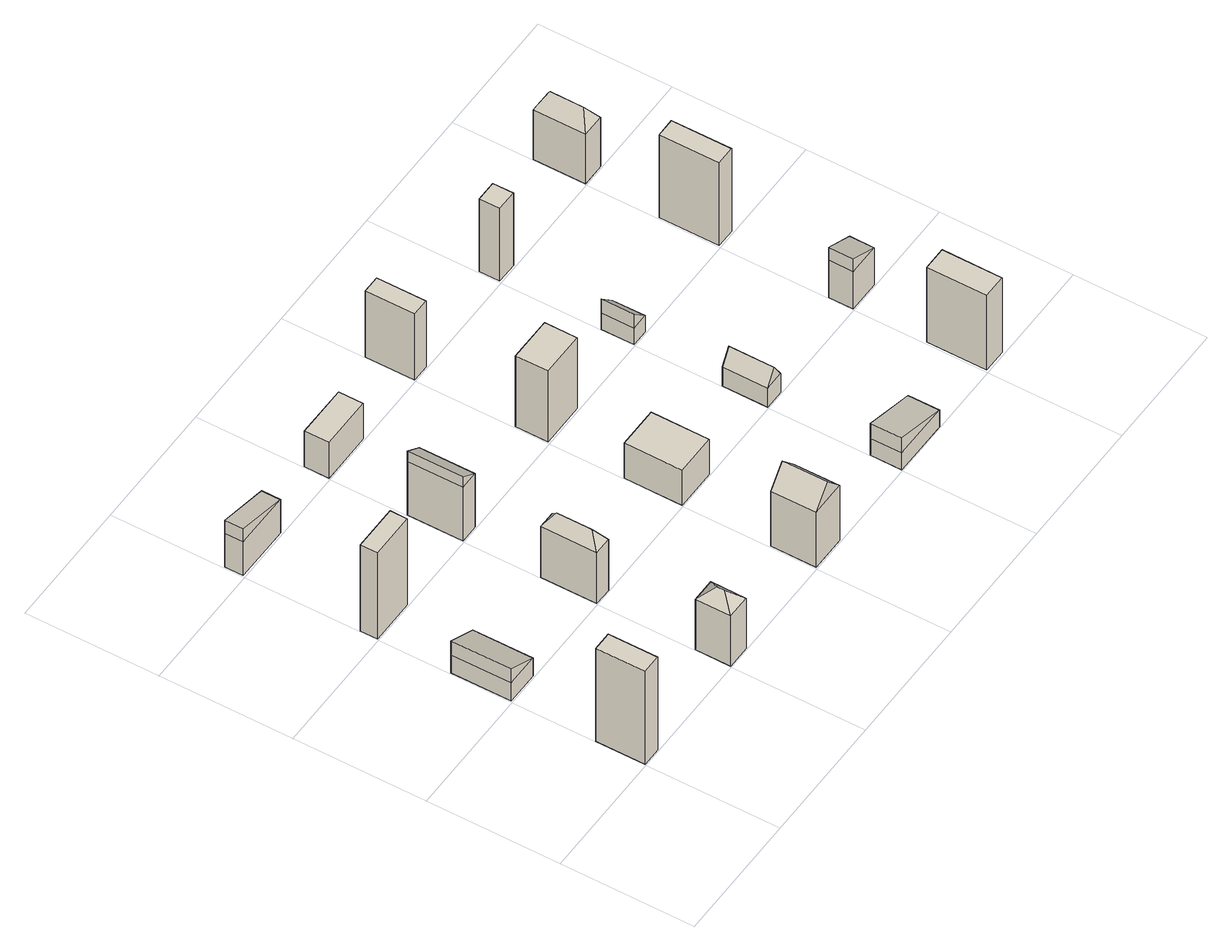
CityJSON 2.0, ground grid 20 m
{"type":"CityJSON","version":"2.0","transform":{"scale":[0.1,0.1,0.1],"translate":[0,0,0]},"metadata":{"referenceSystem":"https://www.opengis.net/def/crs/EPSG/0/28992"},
"CityObjects":{
"building1":{"type":"Building","attributes":{"roofType":"Flat","yearOfConstruction":1969,"function":"Residential","storeysAboveGround":5},"geometry":[{"type":"Solid","lod":"2","boundaries":[[[[0,1,2,3]],[[4,0,3,5]],[[3,2,6,5]],[[4,7,1,0]],[[5,6,7,4]],[[2,1,7,6]]]]}]},
"building2":{"type":"Building","attributes":{"roofType":"Shed","yearOfConstruction":1976,"function":"Residential","storeysAboveGround":1},"geometry":[{"type":"MultiSurface","lod":"2","boundaries":[[[8,9,10,11]],[[12,8,11,13]],[[11,10,14,13]],[[12,15,9,8]],[[13,14,15,12]],[[15,9,10,14]],[[10,9,16,17]],[[10,17,14]],[[15,16,9]],[[17,16,15,14]]]}]},
"building3":{"type":"Building","attributes":{"roofType":"Flat","yearOfConstruction":1965,"function":"Residential","storeysAboveGround":5},"geometry":[{"type":"Solid","lod":"2","boundaries":[[[[18,19,20,21]],[[22,18,21,23]],[[21,20,24,23]],[[22,25,19,18]],[[23,24,25,22]],[[20,19,25,24]]]]}]},
"building4":{"type":"Building","attributes":{"roofType":"Hipped","yearOfConstruction":1967,"function":"Residential","storeysAboveGround":3},"geometry":[{"type":"Solid","lod":"2","boundaries":[[[[26,27,28,29]],[[30,26,29,31]],[[29,28,32,31]],[[30,33,27,26]],[[31,32,33,30]],[[28,34,32]],[[27,35,34,28]],[[33,35,27]],[[32,34,35,33]]]]}]},
"building5":{"type":"Building","attributes":{"roofType":"Shed","yearOfConstruction":1990,"function":"Residential","storeysAboveGround":2},"geometry":[{"type":"MultiSurface","lod":"2","boundaries":[[[36,37,38,39]],[[40,36,39,41]],[[39,38,42,41]],[[40,43,37,36]],[[41,42,43,40]],[[43,37,38,42]],[[38,37,44,45]],[[38,45,42]],[[43,44,37]],[[45,44,43,42]]]}]},
"building6":{"type":"Building","attributes":{"roofType":"Hipped","yearOfConstruction":1959,"function":"Industrial","storeysAboveGround":3},"geometry":[{"type":"Solid","lod":"2","boundaries":[[[[46,47,48,49]],[[50,46,49,51]],[[49,48,52,51]],[[50,53,47,46]],[[51,52,53,50]],[[48,54,52]],[[47,55,54,48]],[[53,55,47]],[[52,54,55,53]]]]}]},
"building7":{"type":"Building","attributes":{"roofType":"Shed","yearOfConstruction":1948,"function":"Residential","storeysAboveGround":3},"geometry":[{"type":"MultiSurface","lod":"2","boundaries":[[[56,57,58,59]],[[60,56,59,61]],[[59,58,62,61]],[[60,63,57,56]],[[61,62,63,60]],[[63,57,58,62]],[[58,57,64,65]],[[58,65,62]],[[63,64,57]],[[65,64,63,62]]]}]},
"building8":{"type":"Building","attributes":{"roofType":"Flat","yearOfConstruction":2009,"function":"Residential","storeysAboveGround":2},"geometry":[{"type":"Solid","lod":"2","boundaries":[[[[66,67,68,69]],[[70,66,69,71]],[[69,68,72,71]],[[70,73,67,66]],[[71,72,73,70]],[[68,67,73,72]]]]}]},
"building9":{"type":"Building","attributes":{"roofType":"Gabled","yearOfConstruction":1972,"function":"Residential","storeysAboveGround":3},"geometry":[{"type":"Solid","lod":"2","boundaries":[[[[74,75,76,77]],[[78,74,77,79]],[[77,76,80,79]],[[78,81,75,74]],[[79,80,81,78]],[[76,82,80]],[[75,83,82,76]],[[81,83,75]],[[80,82,83,81]]]]}]},
"building10":{"type":"Building","attributes":{"roofType":"Flat","yearOfConstruction":1947,"function":"Residential","storeysAboveGround":2},"geometry":[{"type":"Solid","lod":"2","boundaries":[[[[84,85,86,87]],[[88,84,87,89]],[[87,86,90,89]],[[88,91,85,84]],[[89,90,91,88]],[[86,85,91,90]]]]}]},
"building11":{"type":"Building","attributes":{"roofType":"Flat","yearOfConstruction":1982,"function":"Residential","storeysAboveGround":4},"geometry":[{"type":"Solid","lod":"2","boundaries":[[[[92,93,94,95]],[[96,92,95,97]],[[95,94,98,97]],[[96,99,93,92]],[[97,98,99,96]],[[94,93,99,98]]]]}]},
"building12":{"type":"Building","attributes":{"roofType":"Flat","yearOfConstruction":1989,"function":"Residential","storeysAboveGround":4},"geometry":[{"type":"Solid","lod":"2","boundaries":[[[[100,101,102,103]],[[104,100,103,105]],[[103,102,106,105]],[[104,107,101,100]],[[105,106,107,104]],[[102,101,107,106]]]]}]},
"building13":{"type":"Building","attributes":{"roofType":"Shed","yearOfConstruction":1976,"function":"Residential","storeysAboveGround":1},"geometry":[{"type":"MultiSurface","lod":"2","boundaries":[[[108,109,110,111]],[[112,108,111,113]],[[111,110,114,113]],[[112,115,109,108]],[[113,114,115,112]],[[115,109,110,114]],[[110,109,116,117]],[[110,117,114]],[[115,116,109]],[[117,116,115,114]]]}]},
"building14":{"type":"Building","attributes":{"roofType":"Gabled","yearOfConstruction":1974,"function":"Residential","storeysAboveGround":1},"geometry":[{"type":"Solid","lod":"2","boundaries":[[[[118,119,120,121]],[[122,118,121,123]],[[121,120,124,123]],[[122,125,119,118]],[[123,124,125,122]],[[120,126,124]],[[119,127,126,120]],[[125,127,119]],[[124,126,127,125]]]]}]},
"building15":{"type":"Building","attributes":{"roofType":"Shed","yearOfConstruction":1972,"function":"Residential","storeysAboveGround":1},"geometry":[{"type":"MultiSurface","lod":"2","boundaries":[[[128,129,130,131]],[[132,128,131,133]],[[131,130,134,133]],[[132,135,129,128]],[[133,134,135,132]],[[135,129,130,134]],[[130,129,136,137]],[[130,137,134]],[[135,136,129]],[[137,136,135,134]]]}]},
"building16":{"type":"Building","attributes":{"roofType":"Flat","yearOfConstruction":1966,"function":"Residential","storeysAboveGround":4},"geometry":[{"type":"Solid","lod":"2","boundaries":[[[[138,139,140,141]],[[142,138,141,143]],[[141,140,144,143]],[[142,145,139,138]],[[143,144,145,142]],[[140,139,145,144]]]]}]},
"building17":{"type":"Building","attributes":{"roofType":"Flat","yearOfConstruction":1998,"function":"Residential","storeysAboveGround":4},"geometry":[{"type":"Solid","lod":"2","boundaries":[[[[146,147,148,149]],[[150,146,149,151]],[[149,148,152,151]],[[150,153,147,146]],[[151,152,153,150]],[[148,147,153,152]]]]}]},
"building18":{"type":"Building","attributes":{"roofType":"Shed","yearOfConstruction":1952,"function":"Industrial","storeysAboveGround":2},"geometry":[{"type":"MultiSurface","lod":"2","boundaries":[[[154,155,156,157]],[[158,154,157,159]],[[157,156,160,159]],[[158,161,155,154]],[[159,160,161,158]],[[161,155,156,160]],[[156,155,162,163]],[[156,163,160]],[[161,162,155]],[[163,162,161,160]]]}]},
"building19":{"type":"Building","attributes":{"roofType":"Flat","yearOfConstruction":1966,"function":"Industrial","storeysAboveGround":5},"geometry":[{"type":"Solid","lod":"2","boundaries":[[[[164,165,166,167]],[[168,164,167,169]],[[167,166,170,169]],[[168,171,165,164]],[[169,170,171,168]],[[166,165,171,170]]]]}]},
"building20":{"type":"Building","attributes":{"roofType":"Hipped","yearOfConstruction":1998,"function":"Industrial","storeysAboveGround":3},"geometry":[{"type":"Solid","lod":"2","boundaries":[[[[172,173,174,175]],[[176,172,175,177]],[[175,174,178,177]],[[176,179,173,172]],[[177,178,179,176]],[[174,180,178]],[[173,181,180,174]],[[179,181,173]],[[178,180,181,179]]]]}]}
},
"vertices":[
[31,76,1],[31,76,173],[31,2,173],[31,2,1],[2,76,1],[2,2,1],[2,2,173],[2,76,173],
[54,293,1],[54,293,34],[54,203,34],[54,203,1],[3,293,1],[3,203,1],[3,203,34],[3,293,34],[3,293,60],[3,203,60],
[72,428,1],[72,428,160],[72,402,160],[72,402,1],[2,428,1],[2,402,1],[2,402,160],[2,428,160],
[238,55,1],[238,55,94],[238,2,94],[238,2,1],[202,55,1],[202,2,1],[202,2,94],[202,55,94],[220,23,113],[220,34,113],
[90,631,1],[90,631,63],[90,603,63],[90,603,1],[3,631,1],[3,603,1],[3,603,63],[3,631,63],[3,631,87],[3,603,87],
[229,286,1],[229,286,95],[229,202,95],[229,202,1],[202,286,1],[202,202,1],[202,202,95],[202,286,95],[216,218,116],[216,271,116],
[230,485,1],[230,485,100],[230,402,100],[230,402,1],[202,485,1],[202,402,1],[202,402,100],[202,485,100],[202,485,119],[202,402,119],
[282,639,1],[282,639,67],[282,602,67],[282,602,1],[202,639,1],[202,602,1],[202,602,67],[202,639,67],
[458,71,1],[458,71,102],[458,3,102],[458,3,1],[403,71,1],[403,3,1],[403,3,102],[403,71,102],[430,3,134],[430,71,134],
[465,289,1],[465,289,66],[465,202,66],[465,202,1],[402,289,1],[402,202,1],[402,202,66],[402,289,66],
[471,452,1],[471,452,132],[471,403,132],[471,403,1],[403,452,1],[403,403,1],[403,403,132],[403,452,132],
[429,676,1],[429,676,123],[429,602,123],[429,602,1],[402,676,1],[402,602,1],[402,602,123],[402,676,123],
[690,49,1],[690,49,32],[690,2,32],[690,2,1],[602,49,1],[602,2,1],[602,2,32],[602,49,32],[602,49,60],[602,2,60],
[632,270,1],[632,270,36],[632,202,36],[632,202,1],[602,270,1],[602,202,1],[602,202,36],[602,270,36],[617,202,61],[617,270,61],
[628,451,1],[628,451,31],[628,402,31],[628,402,1],[602,451,1],[602,402,1],[602,402,31],[602,451,31],[602,451,57],[602,402,57],
[635,634,1],[635,634,135],[635,603,135],[635,603,1],[603,634,1],[603,603,1],[603,603,135],[603,634,135],
[840,94,1],[840,94,139],[840,4,139],[840,4,1],[804,94,1],[804,4,1],[804,4,139],[804,94,139],
[851,239,1],[851,239,70],[851,202,70],[851,202,1],[802,239,1],[802,202,1],[802,202,70],[802,239,70],[802,239,94],[802,202,94],
[832,493,1],[832,493,154],[832,403,154],[832,403,1],[803,493,1],[803,403,1],[803,403,154],[803,493,154],
[837,680,1],[837,680,92],[837,602,92],[837,602,1],[802,680,1],[802,602,1],[802,602,92],[802,680,92],[820,616,118],[820,666,118]
]}
